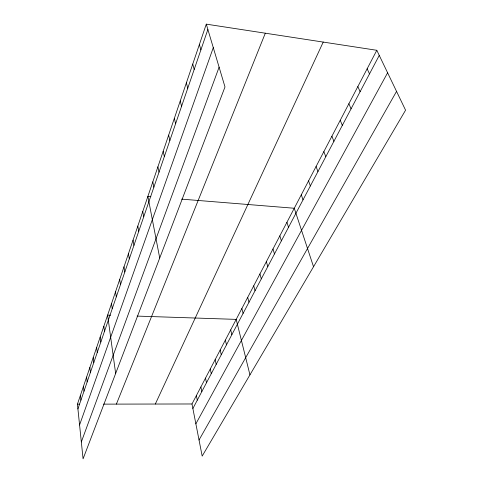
<?xml version="1.0" encoding="UTF-8"?>
<svg xmlns="http://www.w3.org/2000/svg" width="483" height="483" viewBox="0 0 483 483"><rect width="100%" height="100%" fill="white"/><g stroke="black" fill="none" stroke-linecap="round" stroke-linejoin="round"><path stroke-width="0.72" d="M206.289 24.15L224.993 86.952L83.076 458.85L77.425 404.18L206.289 24.15L376.806 50.292L405.575 110.184L202.178 456.103L191.986 403.975L376.806 50.292M77.914 408.938L207.877 29.487M79.574 424.98L213.287 47.648M81.331 441.945L219.101 67.167M116.391 404.108L265.312 33.2M155.327 404.036L323.224 42.075M192.88 408.521L379.264 55.4M195.869 423.832L387.608 72.77M199.032 440.007L396.543 91.384M77.425 404.18L79.61 404.174M103.531 404.132L191.986 403.975M110.583 315.218L107.624 315.115L115.648 373.492M137.069 316.093L236.193 319.378L249.946 374.868M150.835 196.635L147.883 196.394L159.716 258.013M181.62 199.129L294.262 208.251L313.527 266.737M367.146 68.773L369.501 73.893M357.849 86.572L360.107 91.692M348.889 103.724L351.056 108.844M340.243 120.261L342.326 125.375M331.906 136.212L333.91 141.32M323.858 151.614L325.784 156.715M316.081 166.496L317.941 171.586M308.565 180.884L310.352 185.955M301.295 194.794L303.016 199.847M286.926 222.295L288.526 227.312M279.838 235.861L281.372 240.854M272.986 248.974L274.465 253.949M266.35 261.665L267.781 266.616M199.382 44.521L200.898 49.87M259.932 273.946L261.309 278.872M253.72 285.839L255.042 290.742M192.747 64.082L194.196 69.437M247.694 297.365L248.974 302.237M186.378 82.877L187.754 88.238M241.856 308.54L243.094 313.382M180.244 100.953L181.566 106.314M230.699 329.895L231.852 334.677M174.345 118.353L175.607 123.708M225.368 340.098L226.479 344.856M220.182 350.012L221.262 354.739M168.664 135.113L169.871 140.462M215.152 359.648L216.197 364.345M163.188 151.264L164.341 156.601M210.262 369.006L211.27 373.673M205.504 378.111L206.476 382.747M157.905 166.84L159.01 172.165M200.874 386.968L201.822 391.574M196.37 395.583L197.287 400.159M152.803 181.874L153.866 187.187M142.757 211.5L143.729 216.776M137.818 226.074L138.748 231.321M133.048 240.129L133.942 245.358M128.448 253.702L129.299 258.906M123.998 266.821L124.819 271.989M119.699 279.494L120.484 284.638M115.546 291.762L116.294 296.876M111.519 303.626L112.243 308.709M103.845 326.248L104.515 331.272M100.186 337.037L100.832 342.03M96.642 347.5L97.258 352.457M93.201 357.649L93.793 362.576M89.856 367.503L90.43 372.399M86.614 377.072L87.163 381.932M83.462 386.364L83.994 391.194M80.401 395.396L80.909 400.19"/></g></svg>
